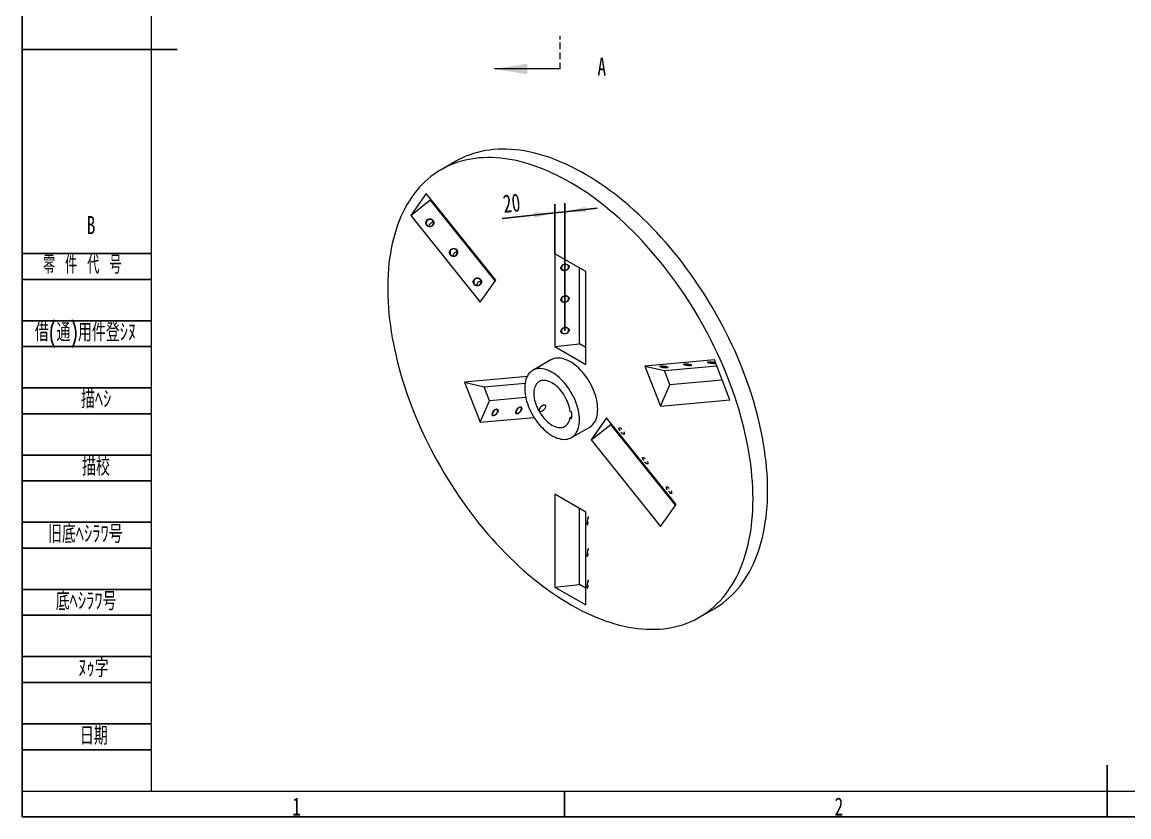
# Model space of a CAD drawing. Header units: millimetres. Extents: x 0 to 420, y 0 to 297.
# Drawn here: x 0 to 214.2, y 0 to 153.8 of the extents above; entities that cross this region are included whole.
import ezdxf

# ---------------------------------------------------------------- set-up
doc = ezdxf.new("R2010")
doc.units = ezdxf.units.MM
doc.linetypes.add('HIDDEN', pattern=[1.905, 1.27, -0.635])
for name, color, linetype in [('10', 7, 'Continuous'), ('5', 7, 'Continuous'), ('9', 7, 'Continuous')]:
    doc.layers.add(name, color=color, linetype=linetype)
doc.styles.add('SLDTEXTSTYLE0', font='TXT', dxfattribs={"width": 0.7})
doc.styles.add('SLDTEXTSTYLE1', font='TXT', dxfattribs={"width": 0.7, "bigfont": 'bigfont'})
doc.styles.add('SLDTEXTSTYLE3', font='TXT', dxfattribs={"width": 0.614286, "bigfont": 'bigfont'})
doc.dimstyles.new('SLDDIMSTYLE1', dxfattribs={"dimtxt": 3.5, "dimasz": 4.08, "dimexe": 0, "dimexo": 0.0625, "dimgap": 0.875, "dimtad": 2, "dimlfac": 10, "dimrnd": 1e-09, "dimzin": 12, "dimdsep": 46, "dimtxsty": 'SLDTEXTSTYLE0', "dimsah": 1, "dimcen": 0.09, "dimadec": 0, "dimazin": 3, "dimtfac": 1, "dimtmove": 0, "dimatfit": 0, "dimfxl": 1, "dimfrac": 2, "dimtolj": 1, "dimtzin": 12, "dimarcsym": 0})

# ---------------------------------------------------------------- blocks, each defined once
blk = doc.blocks.new('_D_22')
at = {"layer": '10'}
for p, q in [((103.1, 108.97), (103.1, 118.53)), ((105.06, 94.08), (105.06, 118.74)), ((103.1, 116.89), (92.91, 115.8)), ((105.06, 117.1), (103.1, 116.89)), ((105.06, 117.1), (111.31, 117.77))]:
    blk.add_line(p, q, dxfattribs=at)
for points in [[(105.06, 117.1), (109.13, 117.03), (109.02, 118.04)], [(103.1, 116.89), (99.03, 116.97), (99.14, 115.96)]]:
    blk.add_solid(points, dxfattribs=at)
at = {"layer": '10', "insert": (92.89, 120.34, 21.88), "char_height": 3.5, "attachment_point": 1, "rotation": 6.102, "style": 'SLDTEXTSTYLE0'}
blk.add_mtext('20', dxfattribs=at)

msp = doc.modelspace()

# ---------------------------------------------------------------- linework, layer by layer
at = {"color": 7, "linetype": 'HIDDEN', "lineweight": 0}
msp.add_line((104.12469, 144.731421), (104.12469, 151.081421), dxfattribs=at)
at = {"color": 7, "linetype": 'Continuous', "lineweight": 0}
msp.add_line((104.12469, 144.731421), (91.42469, 144.731421), dxfattribs=at)
at = {"color": 7, "linetype": 'Continuous', "lineweight": 15}
for p, q in [((83.929621, 126.866957), (81.101194, 125.234141)), ((78.207887, 120.635334), (75.202683, 116.359468)), ((91.680081, 103.876054), (78.207887, 120.635334)), ((75.202683, 116.359468), (79.003382, 119.375653)), ((79.003382, 119.375653), (79.104662, 119.519755)), ((91.578801, 103.731951), (79.003382, 119.375653)), ((75.202683, 116.359468), (88.674877, 99.600188)), ((109.104366, 105.509596), (103.093958, 108.97933)), ((103.093958, 108.97933), (103.093958, 91.015432)), ((107.866929, 91.525688), (107.866929, 106.223953)), ((109.104366, 87.545698), (109.104366, 105.509596)), ((88.674877, 99.600188), (91.680081, 103.876054)), ((103.093958, 91.015432), (107.866929, 91.525688)), ((103.093958, 91.015432), (109.104366, 87.545698)), ((109.104366, 90.81133), (107.866929, 91.525688)), ((102.349467, 88.427064), (98.813933, 86.386044)), ((133.990437, 88.432754), (120.518244, 87.228137)), ((136.995641, 80.687153), (133.990437, 88.432754)), ((120.518244, 87.228137), (123.523447, 79.482536)), ((120.518244, 87.228137), (124.318942, 86.355023)), ((124.318942, 86.355023), (134.44527, 87.26047)), ((125.379603, 83.621282), (124.318942, 86.355023)), ((97.724622, 85.190043), (85.613015, 84.107083)), ((85.613015, 84.107083), (88.618219, 76.361483)), ((85.613015, 84.107083), (89.413714, 83.23397)), ((89.413714, 83.23397), (97.336488, 83.942385)), ((123.523447, 79.482536), (125.379603, 83.621282)), ((135.50593, 84.526728), (125.379603, 83.621282)), ((90.474374, 80.500228), (89.413714, 83.23397)), ((88.618219, 76.361483), (90.474374, 80.500228)), ((97.470098, 81.125752), (90.474374, 80.500228)), ((123.523447, 79.482536), (136.995641, 80.687153)), ((88.618219, 76.361483), (99.072415, 77.296245)), ((106.417896, 78.237235), (106.064342, 78.441337)), ((106.064342, 77.29818), (106.417896, 77.502282)), ((106.064342, 77.29818), (106.417896, 77.094078)), ((106.417896, 77.094078), (106.417896, 78.237235)), ((113.113116, 77.213562), (110.107912, 72.937696)), ((126.58531, 60.454281), (113.113116, 77.213562)), ((106.313323, 73.395311), (109.848857, 75.436331)), ((110.107912, 72.937696), (113.908611, 75.95388)), ((113.908611, 75.95388), (114.00989, 76.097983)), ((126.48403, 60.310178), (113.908611, 75.95388)), ((110.107912, 72.937696), (123.580106, 56.178415)), ((103.093958, 62.436504), (103.093958, 44.472606)), ((109.104366, 58.96677), (103.093958, 62.436504)), ((123.580106, 56.178415), (126.58531, 60.454281)), ((107.866929, 44.982861), (107.866929, 59.681127)), ((109.104366, 41.002872), (109.104366, 58.96677)), ((103.093958, 44.472606), (107.866929, 44.982861)), ((109.104366, 44.268504), (107.866929, 44.982861)), ((103.093958, 44.472606), (109.104366, 41.002872)), ((131.09713, 38.629255), (133.925558, 40.262071))]:
    msp.add_line(p, q, dxfattribs=at)
at = {"color": 7, "linetype": 'Continuous', "lineweight": 15, "flags": 128}
for points in [[(144.282928, 63.154311), (144.270504, 64.243736), (144.233241, 65.346739), (144.171164, 66.462546), (144.084318, 67.590373), (143.972764, 68.729426), (143.836579, 69.878906), (143.67586, 71.038004), (143.49072, 72.205905), (143.281288, 73.38179), (143.047712, 74.564831), (142.790157, 75.754197), (142.508802, 76.949052), (142.203846, 78.148557), (141.875503, 79.351868), (141.524005, 80.55814), (141.149597, 81.766525), (140.752543, 82.976173), (140.333122, 84.186235), (139.891629, 85.39586), (139.428375, 86.604198), (138.943684, 87.810399), (138.437897, 89.013617), (137.911371, 90.213004), (137.364474, 91.407719), (136.797592, 92.596922), (136.211122, 93.779777), (135.605477, 94.955453), (134.981083, 96.123122), (134.338378, 97.281966), (133.677814, 98.431168), (132.999856, 99.569923), (132.304979, 100.697428), (131.593672, 101.812893), (130.866436, 102.915532), (130.12378, 104.004571), (129.366228, 105.079245), (128.594311, 106.138797), (127.808572, 107.182485), (127.009564, 108.209573), (126.197847, 109.219341), (125.373993, 110.211079), (124.53858, 111.184088), (123.692195, 112.137687), (122.835434, 113.071204), (121.968898, 113.983983), (121.093197, 114.875384), (120.208945, 115.744779), (119.316765, 116.591557), (118.417284, 117.415123), (117.511132, 118.214899), (116.598949, 118.990323), (115.681373, 119.740848), (114.759051, 120.465949), (113.832631, 121.165115), (112.902763, 121.837855), (111.970102, 122.483696), (111.035302, 123.102184), (110.099021, 123.692885), (109.161917, 124.255384), (108.224648, 124.789284), (107.287873, 125.294211), (106.35225, 125.76981), (105.418438, 126.215747), (104.487091, 126.631708), (103.558866, 127.017401), (102.634413, 127.372555), (101.714384, 127.696921), (100.799424, 127.990269), (99.890177, 128.252395), (98.987281, 128.483114), (98.091371, 128.682264), (97.203077, 128.849704), (96.323023, 128.985317), (95.451828, 129.089009), (94.590104, 129.160705), (93.738456, 129.200356), (92.897484, 129.207933), (92.067777, 129.183432), (91.24992, 129.12687), (90.444486, 129.038286), (89.652043, 128.917742), (88.873147, 128.765324), (88.108345, 128.581138), (87.358176, 128.365314), (86.623165, 128.118004), (85.90383, 127.839381), (85.200677, 127.529641), (84.514199, 127.189002), (83.929621, 126.866957)], [(141.454501, 61.521495), (141.442077, 62.61092), (141.404814, 63.713923), (141.342737, 64.82973), (141.255891, 65.957557), (141.144337, 67.09661), (141.008152, 68.24609), (140.847433, 69.405187), (140.662293, 70.573089), (140.452861, 71.748974), (140.219285, 72.932015), (139.96173, 74.121381), (139.680375, 75.316236), (139.375419, 76.515741), (139.047076, 77.719052), (138.695578, 78.925324), (138.32117, 80.133709), (137.924116, 81.343357), (137.504695, 82.553419), (137.063202, 83.763044), (136.599948, 84.971381), (136.115257, 86.177583), (135.60947, 87.3808), (135.082944, 88.580188), (134.536047, 89.774903), (133.969165, 90.964106), (133.382695, 92.146961), (132.77705, 93.322636), (132.152656, 94.490306), (131.509951, 95.64915), (130.849387, 96.798352), (130.171428, 97.937106), (129.476552, 99.064612), (128.765245, 100.180076), (128.038008, 101.282716), (127.295353, 102.371755), (126.537801, 103.446428), (125.765884, 104.505981), (124.980145, 105.549669), (124.181137, 106.576757), (123.36942, 107.586525), (122.545566, 108.578262), (121.710153, 109.551272), (120.863768, 110.504871), (120.007007, 111.438388), (119.140471, 112.351167), (118.26477, 113.242568), (117.380518, 114.111962), (116.488338, 114.958741), (115.588856, 115.782307), (114.682705, 116.582083), (113.770521, 117.357506), (112.852946, 118.108032), (111.930624, 118.833133), (111.004204, 119.532299), (110.074336, 120.205039), (109.141675, 120.85088), (108.206875, 121.469368), (107.270594, 122.060069), (106.33349, 122.622567), (105.396221, 123.156468), (104.459446, 123.661395), (103.523823, 124.136994), (102.59001, 124.582931), (101.658664, 124.998892), (100.730439, 125.384585), (99.805986, 125.739739), (98.885957, 126.064105), (97.970997, 126.357453), (97.061749, 126.619579), (96.158854, 126.850298), (95.262944, 127.049447), (94.37465, 127.216888), (93.494596, 127.352501), (92.623401, 127.456193), (91.761677, 127.527889), (90.910029, 127.56754), (90.069056, 127.575117), (89.23935, 127.550616), (88.421493, 127.494054), (87.616059, 127.405469), (86.823616, 127.284926), (86.04472, 127.132508), (85.279918, 126.948322), (84.529748, 126.732498), (83.794738, 126.485188), (83.075403, 126.206565), (82.37225, 125.896825), (81.685772, 125.556186), (81.016452, 125.184888), (80.36476, 124.78319), (79.731155, 124.351377), (79.116081, 123.88975), (78.519972, 123.398635), (77.943245, 122.878376), (77.386306, 122.32934), (76.849548, 121.751912), (76.333346, 121.146498), (75.838063, 120.513523), (75.364049, 119.853433), (74.911636, 119.166691), (74.481141, 118.453779), (74.072868, 117.7152), (73.687103, 116.951472), (73.324118, 116.163131), (72.984167, 115.350733), (72.66749, 114.514847), (72.374309, 113.656061), (72.10483, 112.774979), (71.859243, 111.872221), (71.63772, 110.94842), (71.440416, 110.004225), (71.267471, 109.040301), (71.119007, 108.057325), (70.995126, 107.055987), (70.895917, 106.036992), (70.821449, 105.001055), (70.771775, 103.948905), (70.746929, 102.881281), (70.746929, 101.798934), (70.771775, 100.702624), (70.821449, 99.593121), (70.895917, 98.471205), (70.995126, 97.337666), (71.119007, 96.193299), (71.267471, 95.038909), (71.440416, 93.875307), (71.63772, 92.703311), (71.859243, 91.523744), (72.10483, 90.337437), (72.374309, 89.145221), (72.66749, 87.947936), (72.984167, 86.746422), (73.324118, 85.541525), (73.687103, 84.334091), (74.072868, 83.124968), (74.481141, 81.915007), (74.911636, 80.705057), (75.364049, 79.495969), (75.838063, 78.288594), (76.333346, 77.083778), (76.849548, 75.88237), (77.386306, 74.685214), (77.943245, 73.49315), (78.519972, 72.307017), (79.116081, 71.127648), (79.731155, 69.955873), (80.36476, 68.792514), (81.016452, 67.638389), (81.685772, 66.49431), (82.37225, 65.361081), (83.075403, 64.239497), (83.794738, 63.130348), (84.529748, 62.034413), (85.279918, 60.952461), (86.04472, 59.885254), (86.823616, 58.833542), (87.616059, 57.798063), (88.421493, 56.779545), (89.23935, 55.778705), (90.069056, 54.796245), (90.910029, 53.832856), (91.761677, 52.889215), (92.623401, 51.965986), (93.494596, 51.063817), (94.37465, 50.183342), (95.262944, 49.32518), (96.158854, 48.489934), (97.061749, 47.678191), (97.970997, 46.890523), (98.885957, 46.127481), (99.805986, 45.389603), (100.730439, 44.677407), (101.658664, 43.991394), (102.59001, 43.332045), (103.523823, 42.699825), (104.459446, 42.095177), (105.396221, 41.518527), (106.33349, 40.97028), (107.270594, 40.45082), (108.206875, 39.960514), (109.141675, 39.499706), (110.074336, 39.068719), (111.004204, 38.667856), (111.930624, 38.2974), (112.852946, 37.957611), (113.770521, 37.648726), (114.682705, 37.370965), (115.588856, 37.124521), (116.488338, 36.909568), (117.380518, 36.726257), (118.26477, 36.574717), (119.140471, 36.455054), (120.007007, 36.367352), (120.863768, 36.311674), (121.710153, 36.288057), (122.545566, 36.29652), (123.36942, 36.337055), (124.181137, 36.409635), (124.980145, 36.514208), (125.765884, 36.650701), (126.537801, 36.819018), (127.295353, 37.01904), (128.038008, 37.250628), (128.765245, 37.513617), (129.476552, 37.807824), (130.171428, 38.133042), (130.849387, 38.489042), (131.509951, 38.875574), (132.152656, 39.292366), (132.77705, 39.739126), (133.382695, 40.215538), (133.969165, 40.72127), (134.536047, 41.255964), (135.082944, 41.819246), (135.60947, 42.410719), (136.115257, 43.029968), (136.599948, 43.676557), (137.063202, 44.350032), (137.504695, 45.049921), (137.924116, 45.77573), (138.32117, 46.526949), (138.695578, 47.303052), (139.047076, 48.103492), (139.375419, 48.927706), (139.680375, 49.775117), (139.96173, 50.645127), (140.219285, 51.537125), (140.452861, 52.450486), (140.662293, 53.384566), (140.847433, 54.338709), (141.008152, 55.312244), (141.144337, 56.304489), (141.255891, 57.314744), (141.342737, 58.3423), (141.404814, 59.386435), (141.442077, 60.446415), (141.454501, 61.521495)], [(78.524285, 114.356771), (78.662579, 114.288601), (78.813379, 114.252893), (78.969121, 114.251435), (79.121996, 114.284302), (79.264339, 114.349846), (79.389012, 114.444779), (79.489764, 114.564342), (79.561541, 114.702538), (79.600746, 114.852439), (79.605412, 115.006528), (79.575305, 115.157077), (79.511935, 115.296538), (79.418479, 115.417918), (79.299624, 115.51513), (79.161329, 115.5833), (79.01053, 115.619008), (78.854788, 115.620466), (78.701913, 115.587598), (78.55957, 115.522055), (78.434897, 115.427122), (78.334145, 115.307559), (78.262367, 115.169363), (78.223163, 115.019462), (78.218497, 114.865373), (78.248604, 114.714824), (78.311974, 114.575363), (78.40543, 114.453983), (78.524285, 114.356771)], [(83.117078, 108.64338), (83.255373, 108.57521), (83.406172, 108.539502), (83.561914, 108.538044), (83.714789, 108.570911), (83.857133, 108.636455), (83.981806, 108.731388), (84.082557, 108.850951), (84.154335, 108.989147), (84.193539, 109.139048), (84.198205, 109.293136), (84.168098, 109.443686), (84.104728, 109.583147), (84.011272, 109.704527), (83.892417, 109.801739), (83.754123, 109.869908), (83.603324, 109.905617), (83.447582, 109.907074), (83.294706, 109.874207), (83.152363, 109.808664), (83.02769, 109.713731), (82.926938, 109.594168), (82.855161, 109.455971), (82.815956, 109.306071), (82.81129, 109.151982), (82.841397, 109.001433), (82.904768, 108.861971), (82.998223, 108.740592), (83.117078, 108.64338)], [(105.74882, 106.405256), (105.731563, 106.530599), (105.680657, 106.645967), (105.598655, 106.745576), (105.489669, 106.824429), (105.359163, 106.878574), (105.213683, 106.905295), (105.060522, 106.903252), (104.907362, 106.872548), (104.761881, 106.814722), (104.631376, 106.732673), (104.52239, 106.630518), (104.440388, 106.513376), (104.389482, 106.387124), (104.372225, 106.258091), (104.389482, 106.132747), (104.440388, 106.017379), (104.52239, 105.917771), (104.631376, 105.838917), (104.761881, 105.784773), (104.907362, 105.758052), (105.060522, 105.760095), (105.213683, 105.790799), (105.359163, 105.848625), (105.489669, 105.930673), (105.598655, 106.032829), (105.680657, 106.14997), (105.731563, 106.276223), (105.74882, 106.405256)], [(87.709872, 102.929989), (87.848166, 102.861819), (87.998965, 102.82611), (88.154707, 102.824653), (88.307583, 102.85752), (88.449926, 102.923064), (88.574599, 103.017997), (88.67535, 103.137559), (88.747128, 103.275756), (88.786333, 103.425657), (88.790998, 103.579745), (88.760891, 103.730295), (88.697521, 103.869756), (88.604065, 103.991136), (88.48521, 104.088348), (88.346916, 104.156517), (88.196117, 104.192226), (88.040375, 104.193683), (87.887499, 104.160816), (87.745156, 104.095273), (87.620483, 104.000339), (87.519732, 103.880777), (87.447954, 103.74258), (87.408749, 103.592679), (87.404084, 103.438591), (87.434191, 103.288042), (87.497561, 103.14858), (87.591017, 103.0272), (87.709872, 102.929989)], [(105.74882, 100.2812), (105.731563, 100.406543), (105.680657, 100.521911), (105.598655, 100.62152), (105.489669, 100.700373), (105.359163, 100.754518), (105.213683, 100.781239), (105.060522, 100.779196), (104.907362, 100.748491), (104.761881, 100.690665), (104.631376, 100.608617), (104.52239, 100.506461), (104.440388, 100.38932), (104.389482, 100.263068), (104.372225, 100.134035), (104.389482, 100.008691), (104.440388, 99.893323), (104.52239, 99.793715), (104.631376, 99.714861), (104.761881, 99.660716), (104.907362, 99.633996), (105.060522, 99.636039), (105.213683, 99.666743), (105.359163, 99.724569), (105.489669, 99.806617), (105.598655, 99.908773), (105.680657, 100.025914), (105.731563, 100.152167), (105.74882, 100.2812)], [(105.74882, 94.157144), (105.731563, 94.282487), (105.680657, 94.397855), (105.598655, 94.497464), (105.489669, 94.576317), (105.359163, 94.630462), (105.213683, 94.657183), (105.060522, 94.65514), (104.907362, 94.624435), (104.761881, 94.566609), (104.631376, 94.484561), (104.52239, 94.382405), (104.440388, 94.265264), (104.389482, 94.139012), (104.372225, 94.009979), (104.389482, 93.884635), (104.440388, 93.769267), (104.52239, 93.669659), (104.631376, 93.590805), (104.761881, 93.53666), (104.907362, 93.50994), (105.060522, 93.511983), (105.213683, 93.542687), (105.359163, 93.600513), (105.489669, 93.682561), (105.598655, 93.784717), (105.680657, 93.901858), (105.731563, 94.028111), (105.74882, 94.157144)], [(111.402463, 78.870168), (111.389827, 79.299968), (111.351978, 79.74231), (111.289097, 80.195085), (111.201484, 80.656136), (111.089556, 81.123266), (110.953846, 81.594248), (110.795002, 82.066838), (110.61378, 82.538784), (110.411043, 83.007838), (110.187759, 83.471763), (109.94499, 83.928348), (109.683895, 84.375419), (109.405716, 84.810845), (109.11178, 85.23255), (108.803488, 85.638525), (108.482309, 86.026835), (108.149772, 86.39563), (107.807464, 86.743152), (107.457014, 87.067746), (107.100094, 87.367864), (106.738404, 87.642076), (106.373668, 87.889076), (106.007624, 88.107686), (105.642016, 88.296864), (105.278586, 88.45571), (104.919067, 88.583466), (104.565171, 88.679523), (104.218586, 88.743423), (103.880962, 88.774863), (103.553909, 88.773692), (103.238986, 88.739916), (102.937692, 88.673695), (102.651465, 88.575346), (102.381667, 88.445336), (102.349467, 88.427064)], [(133.800771, 87.749783), (133.919626, 87.752478), (134.013081, 87.761637), (134.076452, 87.776799), (134.106559, 87.797205), (134.101893, 87.821832), (134.062688, 87.849443), (133.990911, 87.878656), (133.890159, 87.908005), (133.765486, 87.936018), (133.623143, 87.961291), (133.470267, 87.982556), (133.314525, 87.998747), (133.163726, 88.009052), (133.025432, 88.012955), (132.906577, 88.01026), (132.813121, 88.001101), (132.749751, 87.985939), (132.719644, 87.965533), (132.72431, 87.940906), (132.763514, 87.913295), (132.835292, 87.884082), (132.936043, 87.854733), (133.060716, 87.82672), (133.20306, 87.801448), (133.355935, 87.780182), (133.511677, 87.763991), (133.662476, 87.753686), (133.800771, 87.749783)], [(107.866929, 76.829147), (107.854293, 77.258948), (107.816444, 77.701289), (107.753563, 78.154065), (107.66595, 78.615116), (107.554022, 79.082245), (107.418312, 79.553228), (107.259468, 80.025818), (107.078246, 80.497764), (106.875509, 80.966817), (106.652225, 81.430742), (106.409456, 81.887328), (106.148361, 82.334399), (105.870182, 82.769825), (105.576246, 83.19153), (105.267954, 83.597504), (104.946775, 83.985815), (104.614238, 84.35461), (104.27193, 84.702132), (103.921481, 85.026726), (103.56456, 85.326844), (103.20287, 85.601056), (102.838134, 85.848055), (102.47209, 86.066665), (102.106482, 86.255844), (101.743052, 86.41469), (101.383533, 86.542445), (101.029637, 86.638503), (100.683052, 86.702403), (100.345428, 86.733843), (100.018375, 86.732672), (99.703452, 86.698895), (99.402158, 86.632675), (99.115931, 86.534325), (98.846133, 86.404316), (98.594051, 86.243266), (98.360885, 86.051944), (98.147748, 85.83126), (97.955654, 85.582266), (97.785519, 85.30615), (97.638154, 85.004226), (97.514262, 84.677934), (97.414432, 84.328828), (97.33914, 83.958573), (97.288745, 83.568932), (97.263487, 83.161763), (97.263487, 82.739005), (97.288745, 82.302674), (97.33914, 81.854849), (97.414432, 81.397663), (97.514262, 80.933296), (97.638154, 80.46396), (97.785519, 79.991893), (97.955654, 79.519343), (98.147748, 79.048563), (98.360885, 78.581796), (98.594051, 78.121266), (98.846133, 77.669168), (99.115931, 77.227657), (99.402158, 76.798836), (99.703452, 76.384749), (100.018375, 75.98737), (100.345428, 75.608592), (100.683052, 75.250219), (101.029637, 74.913961), (101.383533, 74.601419), (101.743052, 74.314083), (102.106482, 74.053321), (102.47209, 73.820378), (102.838134, 73.616362), (103.20287, 73.442246), (103.56456, 73.29886), (103.921481, 73.186887), (104.27193, 73.10686), (104.614238, 73.059162), (104.946775, 73.044018), (105.267954, 73.061503), (105.576246, 73.111531), (105.870182, 73.193865), (106.148361, 73.308112), (106.409456, 73.453728), (106.652225, 73.63002), (106.875509, 73.836146), (107.078246, 74.071125), (107.259468, 74.333836), (107.418312, 74.623029), (107.554022, 74.937324), (107.66595, 75.275224), (107.753563, 75.635119), (107.816444, 76.015294), (107.854293, 76.413936), (107.866929, 76.829147)], [(124.615184, 86.928453), (124.734039, 86.931149), (124.827495, 86.940307), (124.890865, 86.95547), (124.920972, 86.975876), (124.916306, 87.000502), (124.877102, 87.028114), (124.805324, 87.057326), (124.704573, 87.086675), (124.5799, 87.114688), (124.437556, 87.139961), (124.284681, 87.161226), (124.128939, 87.177417), (123.97814, 87.187722), (123.839845, 87.191625), (123.72099, 87.18893), (123.627535, 87.179771), (123.564164, 87.164609), (123.534057, 87.144203), (123.538723, 87.119577), (123.577928, 87.091965), (123.649705, 87.062752), (123.750457, 87.033404), (123.87513, 87.00539), (124.017473, 86.980118), (124.170349, 86.958853), (124.326091, 86.942661), (124.47689, 86.932356), (124.615184, 86.928453)], [(129.207977, 87.339118), (129.326832, 87.341814), (129.420288, 87.350972), (129.483658, 87.366134), (129.513765, 87.38654), (129.5091, 87.411167), (129.469895, 87.438779), (129.398117, 87.467991), (129.297366, 87.49734), (129.172693, 87.525353), (129.03035, 87.550626), (128.877474, 87.571891), (128.721732, 87.588082), (128.570933, 87.598387), (128.432639, 87.60229), (128.313784, 87.599595), (128.220328, 87.590436), (128.156958, 87.575274), (128.126851, 87.554868), (128.131516, 87.530241), (128.170721, 87.50263), (128.242499, 87.473417), (128.34325, 87.444068), (128.467923, 87.416055), (128.610266, 87.390783), (128.763142, 87.369518), (128.918884, 87.353326), (129.069683, 87.343021), (129.207977, 87.339118)], [(106.064342, 78.441337), (106.010046, 78.811982), (105.931132, 79.190331), (105.828167, 79.573683), (105.701884, 79.959299), (105.553186, 80.344425), (105.383134, 80.72631), (105.192944, 81.102226), (104.983974, 81.469489), (104.757717, 81.825475), (104.515788, 82.167642), (104.259916, 82.493545), (103.991928, 82.800857), (103.713738, 83.087383), (103.427333, 83.351076), (103.13476, 83.590053), (102.838107, 83.802607), (102.539493, 83.98722), (102.241052, 84.142572), (101.944915, 84.267556), (101.653197, 84.361277), (101.367982, 84.423067), (101.091307, 84.452484), (100.825148, 84.449317), (100.571406, 84.413591), (100.331894, 84.345559), (100.108322, 84.245708), (99.902288, 84.11475), (99.715262, 83.953622), (99.548581, 83.763474), (99.403435, 83.545665), (99.280861, 83.301749), (99.181734, 83.03347), (99.106763, 82.742743), (99.056483, 82.431644), (99.031252, 82.102397), (99.031252, 81.757353), (99.056483, 81.398975), (99.106763, 81.029825), (99.181734, 80.652538), (99.280861, 80.269809), (99.403435, 79.884372), (99.548581, 79.498981), (99.715262, 79.116387), (99.902288, 78.739324), (100.108322, 78.370484), (100.331894, 78.012502), (100.571406, 77.667935), (100.825148, 77.339245), (101.091307, 77.028778), (101.367982, 76.738752), (101.653197, 76.47124), (101.944915, 76.228151), (102.241052, 76.011222), (102.539493, 75.822002), (102.838107, 75.661843), (103.13476, 75.531888), (103.427333, 75.433067), (103.713738, 75.366084), (103.991928, 75.331419), (104.259916, 75.329319), (104.515788, 75.359798), (104.757717, 75.422639), (104.983974, 75.517394), (105.192944, 75.643385), (105.383134, 75.799713), (105.553186, 75.985261), (105.701884, 76.198704), (105.828167, 76.438516), (105.931132, 76.702986), (106.010046, 76.990225), (106.064342, 77.29818)], [(95.731421, 78.089862), (95.813283, 78.071202), (95.91048, 78.08252), (96.018138, 78.123249), (96.130858, 78.191346), (96.242987, 78.283397), (96.348904, 78.394786), (96.443297, 78.519927), (96.521433, 78.652545), (96.579394, 78.78599), (96.614274, 78.913572), (96.624322, 79.028891), (96.609036, 79.126166), (96.569183, 79.200519), (96.50676, 79.248221), (96.424897, 79.266881), (96.3277, 79.255562), (96.220042, 79.214833), (96.107323, 79.146736), (95.995193, 79.054685), (95.889276, 78.943297), (95.794883, 78.818156), (95.716747, 78.685537), (95.658786, 78.552092), (95.623907, 78.424511), (95.613858, 78.309192), (95.629144, 78.211917), (95.668998, 78.137564), (95.731421, 78.089862)], [(91.138628, 77.679197), (91.22049, 77.660537), (91.317687, 77.671855), (91.425345, 77.712584), (91.538064, 77.780681), (91.650194, 77.872732), (91.756111, 77.984121), (91.850504, 78.109262), (91.92864, 78.24188), (91.986601, 78.375326), (92.02148, 78.502907), (92.031529, 78.618226), (92.016243, 78.715501), (91.97639, 78.789854), (91.913966, 78.837556), (91.832104, 78.856216), (91.734907, 78.844897), (91.627249, 78.804168), (91.514529, 78.736071), (91.4024, 78.64402), (91.296483, 78.532632), (91.20209, 78.407491), (91.123954, 78.274872), (91.065993, 78.141427), (91.031114, 78.013846), (91.021065, 77.898527), (91.036351, 77.801252), (91.076204, 77.726899), (91.138628, 77.679197)], [(109.848857, 75.436331), (109.94499, 75.494749), (110.187759, 75.67104), (110.411043, 75.877166), (110.61378, 76.112145), (110.795002, 76.374857), (110.953846, 76.664049), (111.089556, 76.978344), (111.201484, 77.316245), (111.289097, 77.676139), (111.351978, 78.056314), (111.389827, 78.454957), (111.402463, 78.870168)], [(133.925558, 40.262071), (134.338378, 40.50839), (134.981083, 40.925182), (135.605477, 41.371942), (136.211122, 41.848355), (136.797592, 42.354086), (137.364474, 42.88878), (137.911371, 43.452062), (138.437897, 44.043535), (138.943684, 44.662784), (139.428375, 45.309373), (139.891629, 45.982849), (140.333122, 46.682737), (140.752543, 47.408546), (141.149597, 48.159766), (141.524005, 48.935868), (141.875503, 49.736308), (142.203846, 50.560523), (142.508802, 51.407933), (142.790157, 52.277943), (143.047712, 53.169942), (143.281288, 54.083302), (143.49072, 55.017382), (143.67586, 55.971525), (143.836579, 56.945061), (143.972764, 57.937305), (144.084318, 58.94756), (144.171164, 59.975116), (144.233241, 61.019251), (144.270504, 62.079231), (144.282928, 63.154311)]]:
    msp.add_lwpolyline(points, dxfattribs=at)
at = {"color": 7, "linetype": 'Continuous', "lineweight": 0, "flags": 128}
for points in [[(78.468904, 114.274031), (78.249923, 114.486941), (78.13173, 114.768208), (78.132319, 115.075012), (78.251601, 115.360646), (78.471415, 115.581624), (78.758298, 115.704303), (79.068574, 115.710008), (79.355005, 115.59787), (79.573986, 115.38496), (79.692179, 115.103693), (79.69159, 114.796888), (79.572308, 114.511255), (79.352493, 114.290277), (79.065611, 114.167597), (78.755335, 114.161893), (78.468904, 114.274031)], [(83.061697, 108.56064), (82.842716, 108.773549), (82.724523, 109.054817), (82.725112, 109.361621), (82.844394, 109.647255), (83.064209, 109.868233), (83.351091, 109.990912), (83.661367, 109.996617), (83.947798, 109.884479), (84.16678, 109.671569), (84.284972, 109.390302), (84.284383, 109.083497), (84.165101, 108.797864), (83.945287, 108.576886), (83.658404, 108.454206), (83.348129, 108.448501), (83.061697, 108.56064)], [(104.312874, 106.454822), (104.463369, 106.693047), (104.704775, 106.876256), (105.00034, 106.976558), (105.305067, 106.978681), (105.572565, 106.882304), (105.762109, 106.702098), (105.844842, 106.465498), (105.80817, 106.208525), (105.657676, 105.9703), (105.41627, 105.78709), (105.120705, 105.686789), (104.815977, 105.684665), (104.54848, 105.781043), (104.358936, 105.961249), (104.276202, 106.197848), (104.312874, 106.454822)], [(87.65449, 102.847249), (87.435509, 103.060158), (87.317316, 103.341426), (87.317906, 103.64823), (87.437187, 103.933864), (87.657002, 104.154841), (87.943885, 104.277521), (88.25416, 104.283226), (88.540592, 104.171088), (88.759573, 103.958178), (88.877766, 103.676911), (88.877176, 103.370106), (88.757895, 103.084472), (88.53808, 102.863495), (88.251197, 102.740815), (87.940922, 102.73511), (87.65449, 102.847249)], [(104.312874, 100.330766), (104.463369, 100.568991), (104.704775, 100.7522), (105.00034, 100.852501), (105.305067, 100.854625), (105.572565, 100.758248), (105.762109, 100.578042), (105.844842, 100.341442), (105.80817, 100.084469), (105.657676, 99.846244), (105.41627, 99.663034), (105.120705, 99.562733), (104.815977, 99.560609), (104.54848, 99.656987), (104.358936, 99.837193), (104.276202, 100.073792), (104.312874, 100.330766)], [(104.312874, 94.20671), (104.463369, 94.444935), (104.704775, 94.628144), (105.00034, 94.728445), (105.305067, 94.730569), (105.572565, 94.634192), (105.762109, 94.453986), (105.844842, 94.217386), (105.80817, 93.960413), (105.657676, 93.722188), (105.41627, 93.538978), (105.120705, 93.438677), (104.815977, 93.436553), (104.54848, 93.532931), (104.358936, 93.713137), (104.276202, 93.949736), (104.312874, 94.20671)], [(132.665453, 88.004518), (132.826031, 88.028195), (133.075985, 88.02952), (133.377261, 88.00829), (133.683994, 87.967737), (133.949486, 87.914036), (134.133319, 87.855361), (134.207504, 87.800646), (134.160749, 87.758221), (134.000172, 87.734543), (133.750218, 87.733219), (133.448941, 87.754449), (133.142208, 87.795001), (132.876716, 87.848702), (132.692884, 87.907377), (132.618698, 87.962092), (132.665453, 88.004518)], [(123.479867, 87.183188), (123.640444, 87.206865), (123.890398, 87.20819), (124.191675, 87.18696), (124.498408, 87.146407), (124.7639, 87.092706), (124.947732, 87.034031), (125.021918, 86.979316), (124.975163, 86.936891), (124.814585, 86.913213), (124.564631, 86.911889), (124.263355, 86.933119), (123.956622, 86.973671), (123.69113, 87.027372), (123.507297, 87.086047), (123.433112, 87.140762), (123.479867, 87.183188)], [(128.07266, 87.593853), (128.233238, 87.61753), (128.483191, 87.618855), (128.784468, 87.597625), (129.091201, 87.557072), (129.356693, 87.503371), (129.540525, 87.444696), (129.614711, 87.389981), (129.567956, 87.347556), (129.407378, 87.323878), (129.157425, 87.322554), (128.856148, 87.343784), (128.549415, 87.384336), (128.283923, 87.438037), (128.100091, 87.496712), (128.025905, 87.551427), (128.07266, 87.593853)], [(95.67604, 78.007122), (95.567972, 78.122723), (95.543807, 78.321496), (95.607224, 78.57318), (95.748568, 78.839458), (95.94632, 79.079791), (96.170375, 79.257592), (96.386623, 79.345791), (96.562141, 79.330961), (96.670209, 79.21536), (96.694373, 79.016586), (96.630957, 78.764903), (96.489613, 78.498625), (96.29186, 78.258291), (96.067805, 78.080491), (95.851558, 77.992292), (95.67604, 78.007122)], [(100.268833, 78.417787), (100.160765, 78.533388), (100.1366, 78.732161), (100.200017, 78.983845), (100.341361, 79.250123), (100.539113, 79.490456), (100.763169, 79.668257), (100.979416, 79.756456), (101.154934, 79.741626), (101.263002, 79.626025), (101.287167, 79.427251), (101.22375, 79.175568), (101.082406, 78.90929), (100.884654, 78.668956), (100.660598, 78.491156), (100.444351, 78.402957), (100.268833, 78.417787)], [(91.083246, 77.596457), (90.975179, 77.712058), (90.951014, 77.910831), (91.014431, 78.162515), (91.155774, 78.428793), (91.353527, 78.669126), (91.577582, 78.846927), (91.79383, 78.935126), (91.969348, 78.920296), (92.077415, 78.804695), (92.10158, 78.605922), (92.038163, 78.354238), (91.89682, 78.08796), (91.699067, 77.847626), (91.475012, 77.669826), (91.258764, 77.581627), (91.083246, 77.596457)]]:
    msp.add_lwpolyline(points, dxfattribs=at)
at = {"color": 7, "linetype": 'HIDDEN', "lineweight": 0, "flags": 128}
for points in [[(115.882741, 74.421558), (116.10786, 74.222183), (116.319785, 74.087952), (116.486252, 74.039303), (116.581919, 74.08364), (116.59222, 74.214214), (116.515588, 74.411146), (116.363688, 74.644455), (116.159648, 74.878622), (115.934529, 75.077997), (115.722604, 75.212228), (115.556137, 75.260878), (115.46047, 75.216541), (115.450169, 75.085967), (115.526801, 74.889034), (115.6787, 74.655725), (115.882741, 74.421558)], [(120.475534, 68.708167), (120.700653, 68.508792), (120.912578, 68.374561), (121.079045, 68.325911), (121.174712, 68.370248), (121.185013, 68.500822), (121.108381, 68.697755), (120.956482, 68.931064), (120.752441, 69.165231), (120.527322, 69.364606), (120.315397, 69.498836), (120.14893, 69.547486), (120.053263, 69.503149), (120.042962, 69.372575), (120.119594, 69.175643), (120.271494, 68.942334), (120.475534, 68.708167)], [(125.068328, 62.994776), (125.293447, 62.7954), (125.505371, 62.66117), (125.671839, 62.61252), (125.767505, 62.656857), (125.777806, 62.787431), (125.701174, 62.984363), (125.549275, 63.217673), (125.345234, 63.45184), (125.120115, 63.651215), (124.90819, 63.785445), (124.741723, 63.834095), (124.646057, 63.789758), (124.635756, 63.659184), (124.712388, 63.462252), (124.864287, 63.228943), (125.068328, 62.994776)], [(109.330091, 57.015618), (109.3233, 56.741395), (109.338621, 56.543711), (109.373722, 56.452664), (109.423258, 56.482112), (109.479689, 56.627575), (109.534424, 56.866905), (109.579128, 57.163667), (109.606998, 57.472682), (109.613789, 57.746905), (109.598468, 57.944589), (109.563367, 58.035636), (109.513831, 58.006188), (109.4574, 57.860725), (109.402665, 57.621395), (109.35796, 57.324633), (109.330091, 57.015618)], [(109.330091, 50.891562), (109.3233, 50.617339), (109.338621, 50.419655), (109.373722, 50.328608), (109.423258, 50.358056), (109.479689, 50.503518), (109.534424, 50.742849), (109.579128, 51.039611), (109.606998, 51.348626), (109.613789, 51.622849), (109.598468, 51.820532), (109.563367, 51.91158), (109.513831, 51.882131), (109.4574, 51.736669), (109.402665, 51.497339), (109.35796, 51.200577), (109.330091, 50.891562)], [(109.330091, 44.767506), (109.3233, 44.493282), (109.338621, 44.295599), (109.373722, 44.204551), (109.423258, 44.234), (109.479689, 44.379462), (109.534424, 44.618793), (109.579128, 44.915555), (109.606998, 45.22457), (109.613789, 45.498793), (109.598468, 45.696476), (109.563367, 45.787524), (109.513831, 45.758075), (109.4574, 45.612613), (109.402665, 45.373283), (109.35796, 45.076521), (109.330091, 44.767506)]]:
    msp.add_lwpolyline(points, dxfattribs=at)
at = {"color": 7, "linetype": 'Continuous', "lineweight": 15}
for centre in [(79.365515, 114.175117), (83.958308, 108.461726), (88.551102, 102.748335)]:
    msp.add_ellipse(centre, major_axis=(0.115739, 0.814491), ratio=0.7378741613, start_param=6.0664936893, end_param=7.8539026608, dxfattribs=at)
at = {"color": 7, "linetype": 'Continuous', "lineweight": 0}
msp.add_solid([(91.42469, 144.731421), (97.77469, 143.715421), (97.77469, 145.747421)], dxfattribs=at)
at = {"layer": '10', "color": 7}
for p, q in [((0, 109), (25, 109)), ((0, 104), (25, 104)), ((0, 96), (25, 96)), ((0, 91), (25, 91)), ((0, 83), (25, 83)), ((0, 78), (25, 78)), ((0, 70), (25, 70)), ((0, 65), (25, 65)), ((0, 57), (25, 57)), ((0, 52), (25, 52)), ((0, 44), (25, 44)), ((0, 39), (25, 39)), ((0, 31), (25, 31)), ((0, 26), (25, 26)), ((0, 18), (25, 18)), ((0, 13), (25, 13)), ((105, 0), (105, 5))]:
    msp.add_line(p, q, dxfattribs=at)
at = {"layer": '5', "color": 7, "lineweight": 15}
for p, q in [((25, 292), (25, 5)), ((0, 5), (415, 5))]:
    msp.add_line(p, q, dxfattribs=at)
at = {"layer": '5', "color": 7}
for p, q in [((0, 148.5), (25, 148.5)), ((25, 148.5), (30, 148.5)), ((210, 5), (210, 10)), ((210, 0), (210, 5))]:
    msp.add_line(p, q, dxfattribs=at)
at = {"layer": '9', "color": 7}
for p, q in [((0, 297), (0, 0)), ((0, 0), (420, 0))]:
    msp.add_line(p, q, dxfattribs=at)

# ---------------------------------------------------------------- texts
at = {"color": 7, "linetype": 'Continuous', "insert": (111.353584, 146.896398), "char_height": 3.5, "attachment_point": 1, "style": 'SLDTEXTSTYLE0'}
msp.add_mtext('A', dxfattribs=at)
at = {"layer": '10', "color": 7, "char_height": 3.5}
for s, insert, attachment_point, style in [('B', (13.343099, 116.261737), 2, 'SLDTEXTSTYLE0'), ('零 件 代 号', (4.023124, 108.594753), 1, 'SLDTEXTSTYLE3'), ('借(通)用件登ｼﾇ', (2.473749, 95.499176), 1, 'SLDTEXTSTYLE1'), ('描ﾍｼ', (14.330208, 82.552532), 2, 'SLDTEXTSTYLE1'), ('描校', (14.2977, 69.517057), 2, 'SLDTEXTSTYLE1'), ('旧底ﾍｼﾗﾜ号', (5, 56.487516), 1, 'SLDTEXTSTYLE1'), ('底ﾍｼﾗﾜ号', (6.5, 43.486338), 1, 'SLDTEXTSTYLE1'), ('ﾇｩ字', (13.803867, 30.536901), 2, 'SLDTEXTSTYLE1'), ('日期', (13.881037, 17.436757), 2, 'SLDTEXTSTYLE1'), ('1', (53.117969, 3.761737), 2, 'SLDTEXTSTYLE0'), ('2', (158.074826, 3.761737), 2, 'SLDTEXTSTYLE0')]:
    msp.add_mtext(s, dxfattribs=dict(at, insert=insert, attachment_point=attachment_point, style=style))

# ---------------------------------------------------------------- dimensions: what is measured, and where the dimension line sits
at = {"layer": '10'}
dim = msp.add_linear_dim(base=(103.095779, 116.892496), p1=(105.062343, 94.077885), p2=(103.095779, 108.973654), angle=6.10203716, dimstyle='SLDDIMSTYLE1', dxfattribs=at)
dim.commit()
dim.dimension.update_dxf_attribs({"geometry": '_D_22', "text_midpoint": (95.65993, 116.097566), "dimtype": 160})

doc.saveas('drawing.dxf')
